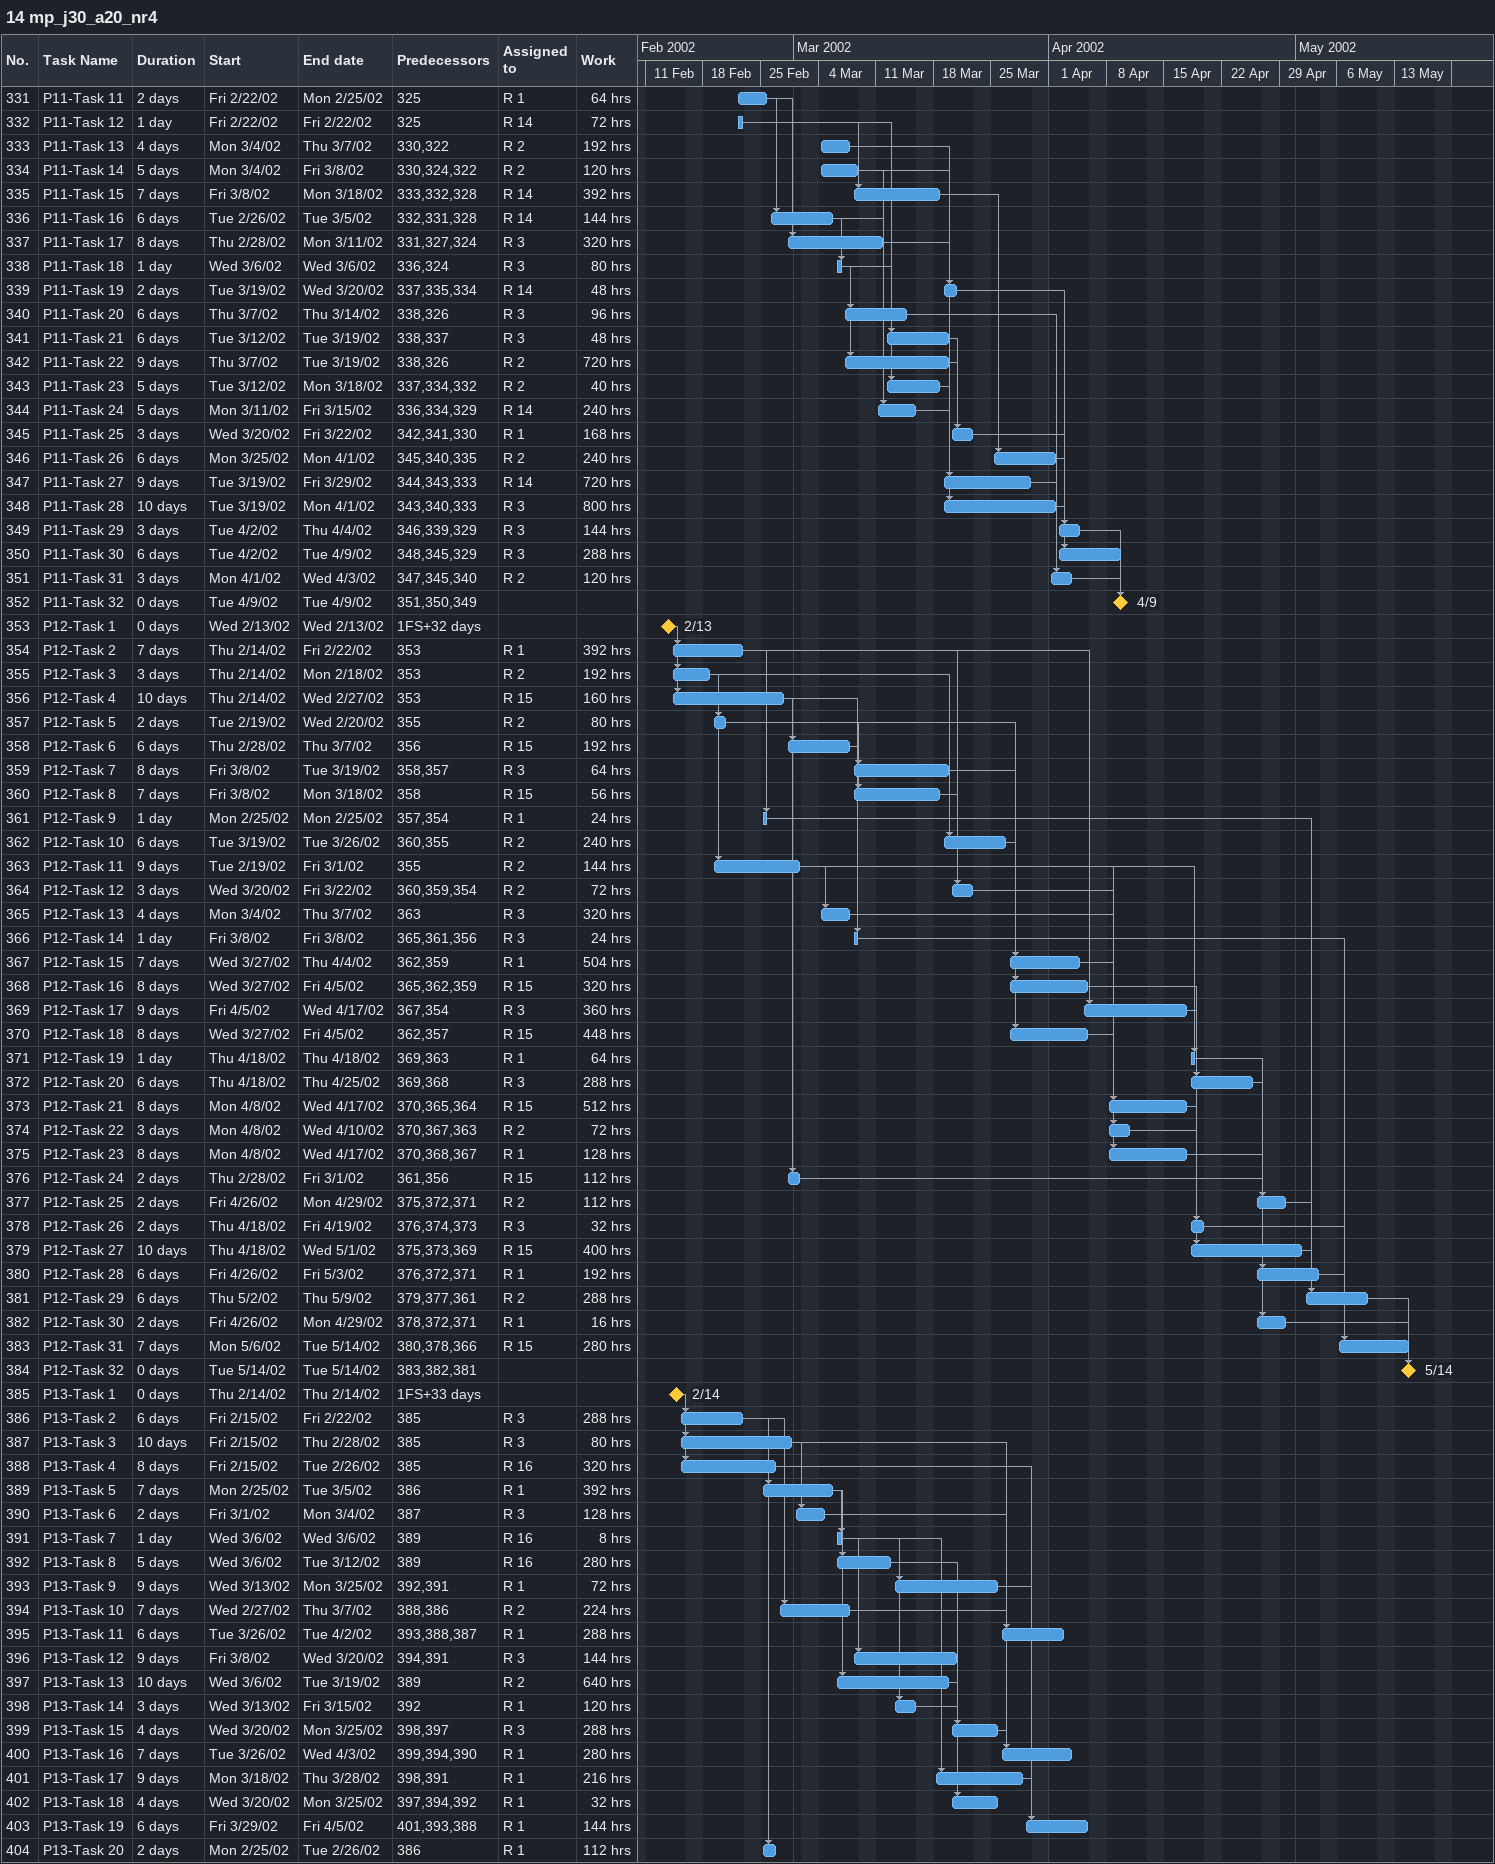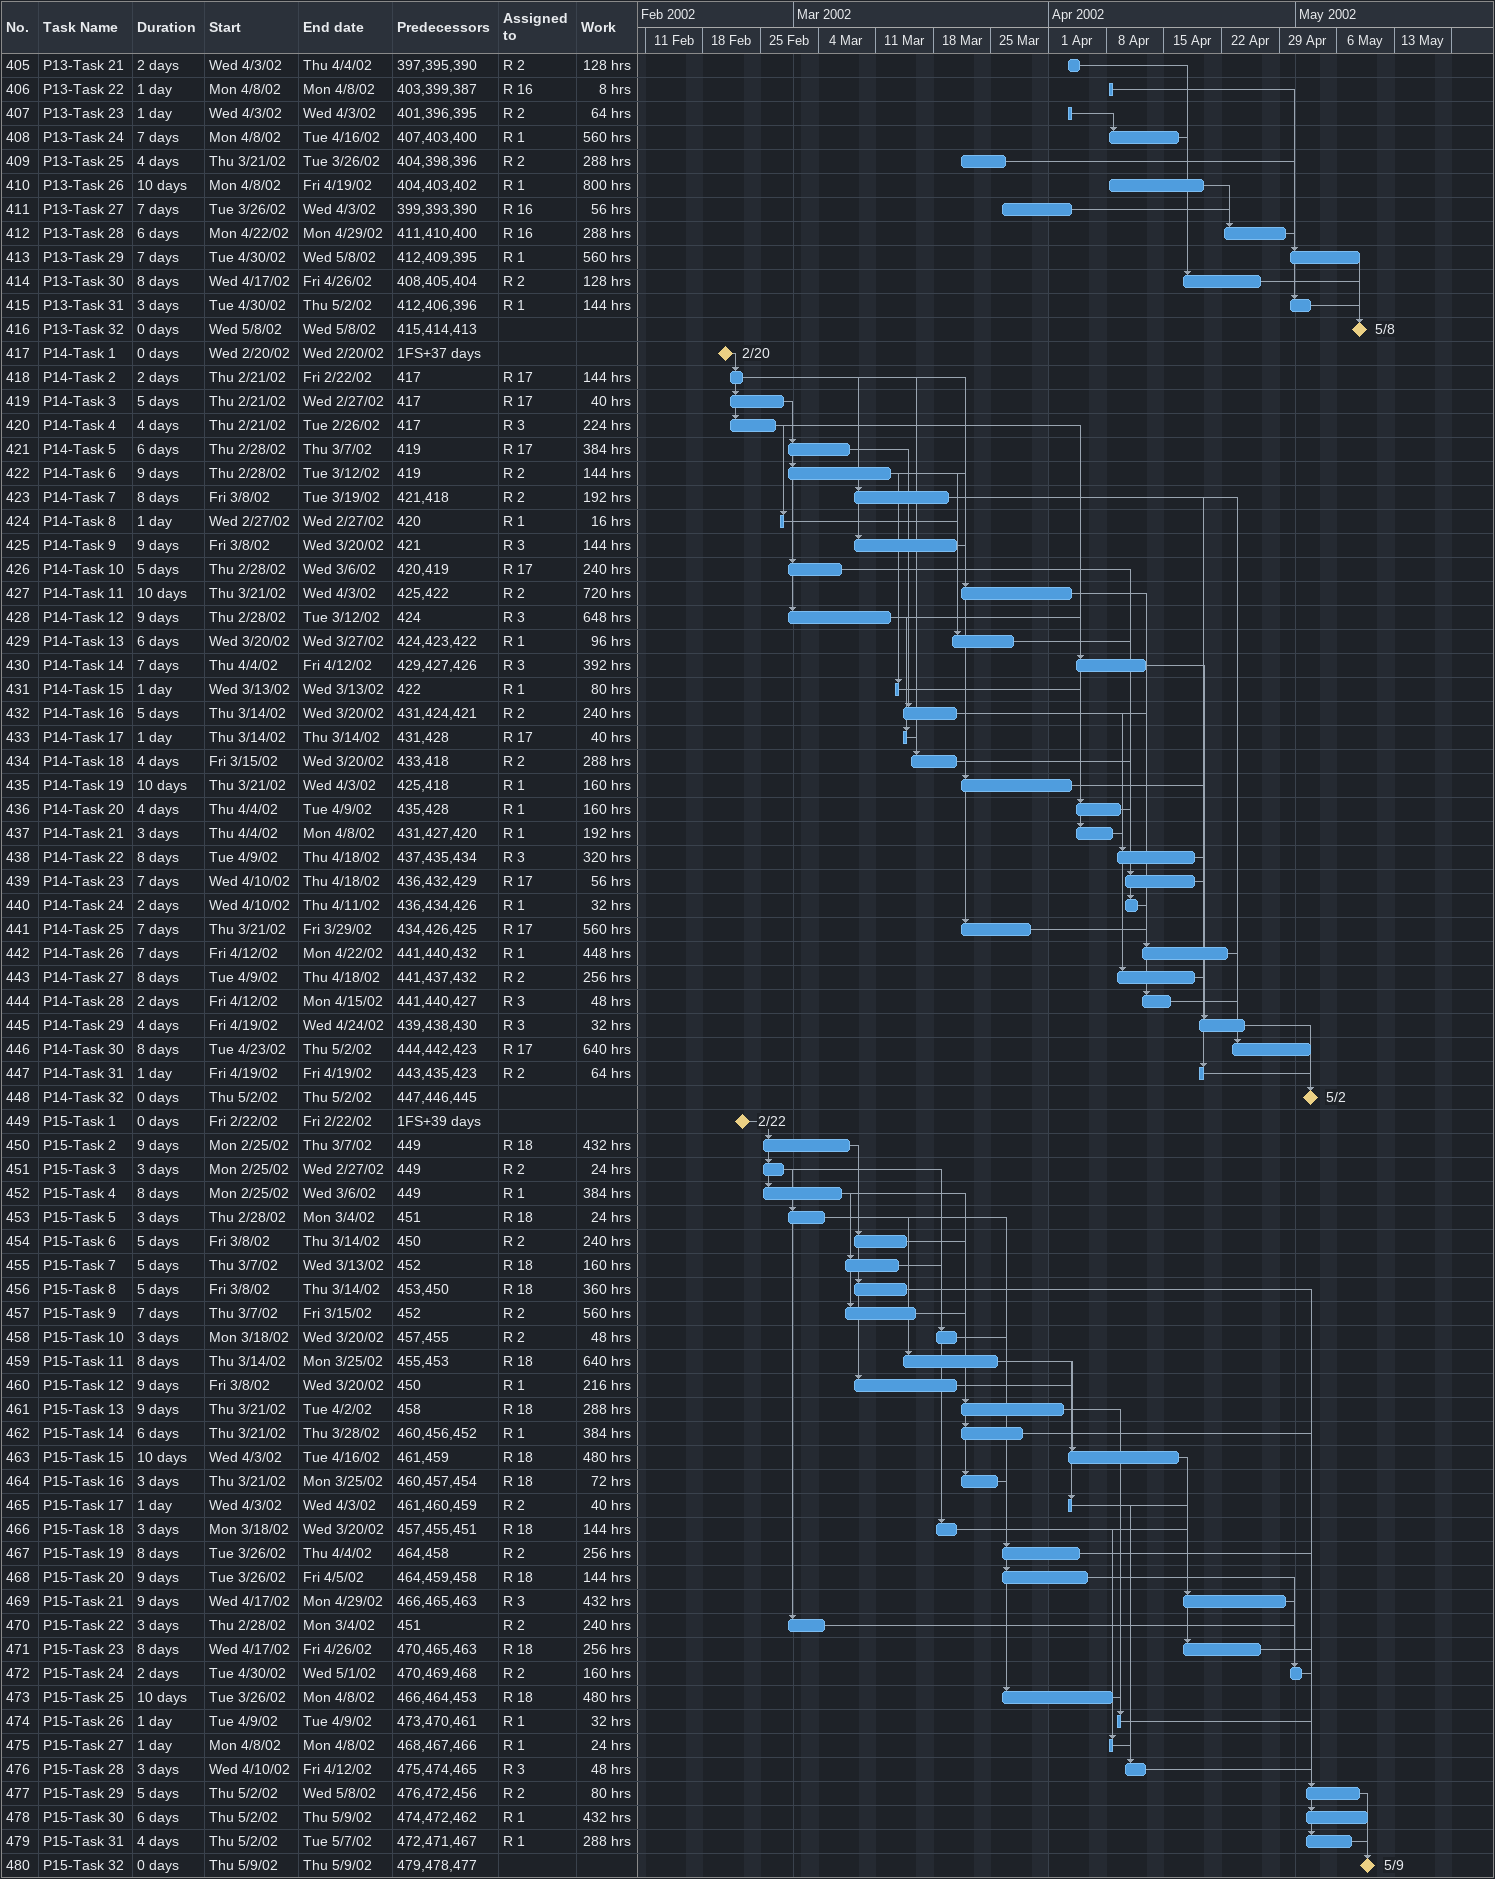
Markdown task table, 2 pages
14 mp_j30_a20_nr4

| ID | Task | Duration | Start | Finish | Predecessors | Resources | Work (h) |
|---|---|---|---|---|---|---|---|
| 331 | P11-Task 11 | 2d | 2002-02-22 | 2002-02-25 | 325 | R 1 | 64 |
| 332 | P11-Task 12 | 1d | 2002-02-22 | 2002-02-22 | 325 | R 14 | 72 |
| 333 | P11-Task 13 | 4d | 2002-03-04 | 2002-03-07 | 330, 322 | R 2 | 192 |
| 334 | P11-Task 14 | 5d | 2002-03-04 | 2002-03-08 | 330, 324, 322 | R 2 | 120 |
| 335 | P11-Task 15 | 7d | 2002-03-08 | 2002-03-18 | 333, 332, 328 | R 14 | 392 |
| 336 | P11-Task 16 | 6d | 2002-02-26 | 2002-03-05 | 332, 331, 328 | R 14 | 144 |
| 337 | P11-Task 17 | 8d | 2002-02-28 | 2002-03-11 | 331, 327, 324 | R 3 | 320 |
| 338 | P11-Task 18 | 1d | 2002-03-06 | 2002-03-06 | 336, 324 | R 3 | 80 |
| 339 | P11-Task 19 | 2d | 2002-03-19 | 2002-03-20 | 337, 335, 334 | R 14 | 48 |
| 340 | P11-Task 20 | 6d | 2002-03-07 | 2002-03-14 | 338, 326 | R 3 | 96 |
| 341 | P11-Task 21 | 6d | 2002-03-12 | 2002-03-19 | 338, 337 | R 3 | 48 |
| 342 | P11-Task 22 | 9d | 2002-03-07 | 2002-03-19 | 338, 326 | R 2 | 720 |
| 343 | P11-Task 23 | 5d | 2002-03-12 | 2002-03-18 | 337, 334, 332 | R 2 | 40 |
| 344 | P11-Task 24 | 5d | 2002-03-11 | 2002-03-15 | 336, 334, 329 | R 14 | 240 |
| 345 | P11-Task 25 | 3d | 2002-03-20 | 2002-03-22 | 342, 341, 330 | R 1 | 168 |
| 346 | P11-Task 26 | 6d | 2002-03-25 | 2002-04-01 | 345, 340, 335 | R 2 | 240 |
| 347 | P11-Task 27 | 9d | 2002-03-19 | 2002-03-29 | 344, 343, 333 | R 14 | 720 |
| 348 | P11-Task 28 | 10d | 2002-03-19 | 2002-04-01 | 343, 340, 333 | R 3 | 800 |
| 349 | P11-Task 29 | 3d | 2002-04-02 | 2002-04-04 | 346, 339, 329 | R 3 | 144 |
| 350 | P11-Task 30 | 6d | 2002-04-02 | 2002-04-09 | 348, 345, 329 | R 3 | 288 |
| 351 | P11-Task 31 | 3d | 2002-04-01 | 2002-04-03 | 347, 345, 340 | R 2 | 120 |
| 352 | P11-Task 32 | 0d | 2002-04-09 | 2002-04-09 | 351, 350, 349 |  |  |
| 353 | P12-Task 1 | 0d | 2002-02-13 | 2002-02-13 | 1FS+32d |  |  |
| 354 | P12-Task 2 | 7d | 2002-02-14 | 2002-02-22 | 353 | R 1 | 392 |
| 355 | P12-Task 3 | 3d | 2002-02-14 | 2002-02-18 | 353 | R 2 | 192 |
| 356 | P12-Task 4 | 10d | 2002-02-14 | 2002-02-27 | 353 | R 15 | 160 |
| 357 | P12-Task 5 | 2d | 2002-02-19 | 2002-02-20 | 355 | R 2 | 80 |
| 358 | P12-Task 6 | 6d | 2002-02-28 | 2002-03-07 | 356 | R 15 | 192 |
| 359 | P12-Task 7 | 8d | 2002-03-08 | 2002-03-19 | 358, 357 | R 3 | 64 |
| 360 | P12-Task 8 | 7d | 2002-03-08 | 2002-03-18 | 358 | R 15 | 56 |
| 361 | P12-Task 9 | 1d | 2002-02-25 | 2002-02-25 | 357, 354 | R 1 | 24 |
| 362 | P12-Task 10 | 6d | 2002-03-19 | 2002-03-26 | 360, 355 | R 2 | 240 |
| 363 | P12-Task 11 | 9d | 2002-02-19 | 2002-03-01 | 355 | R 2 | 144 |
| 364 | P12-Task 12 | 3d | 2002-03-20 | 2002-03-22 | 360, 359, 354 | R 2 | 72 |
| 365 | P12-Task 13 | 4d | 2002-03-04 | 2002-03-07 | 363 | R 3 | 320 |
| 366 | P12-Task 14 | 1d | 2002-03-08 | 2002-03-08 | 365, 361, 356 | R 3 | 24 |
| 367 | P12-Task 15 | 7d | 2002-03-27 | 2002-04-04 | 362, 359 | R 1 | 504 |
| 368 | P12-Task 16 | 8d | 2002-03-27 | 2002-04-05 | 365, 362, 359 | R 15 | 320 |
| 369 | P12-Task 17 | 9d | 2002-04-05 | 2002-04-17 | 367, 354 | R 3 | 360 |
| 370 | P12-Task 18 | 8d | 2002-03-27 | 2002-04-05 | 362, 357 | R 15 | 448 |
| 371 | P12-Task 19 | 1d | 2002-04-18 | 2002-04-18 | 369, 363 | R 1 | 64 |
| 372 | P12-Task 20 | 6d | 2002-04-18 | 2002-04-25 | 369, 368 | R 3 | 288 |
| 373 | P12-Task 21 | 8d | 2002-04-08 | 2002-04-17 | 370, 365, 364 | R 15 | 512 |
| 374 | P12-Task 22 | 3d | 2002-04-08 | 2002-04-10 | 370, 367, 363 | R 2 | 72 |
| 375 | P12-Task 23 | 8d | 2002-04-08 | 2002-04-17 | 370, 368, 367 | R 1 | 128 |
| 376 | P12-Task 24 | 2d | 2002-02-28 | 2002-03-01 | 361, 356 | R 15 | 112 |
| 377 | P12-Task 25 | 2d | 2002-04-26 | 2002-04-29 | 375, 372, 371 | R 2 | 112 |
| 378 | P12-Task 26 | 2d | 2002-04-18 | 2002-04-19 | 376, 374, 373 | R 3 | 32 |
| 379 | P12-Task 27 | 10d | 2002-04-18 | 2002-05-01 | 375, 373, 369 | R 15 | 400 |
| 380 | P12-Task 28 | 6d | 2002-04-26 | 2002-05-03 | 376, 372, 371 | R 1 | 192 |
| 381 | P12-Task 29 | 6d | 2002-05-02 | 2002-05-09 | 379, 377, 361 | R 2 | 288 |
| 382 | P12-Task 30 | 2d | 2002-04-26 | 2002-04-29 | 378, 372, 371 | R 1 | 16 |
| 383 | P12-Task 31 | 7d | 2002-05-06 | 2002-05-14 | 380, 378, 366 | R 15 | 280 |
| 384 | P12-Task 32 | 0d | 2002-05-14 | 2002-05-14 | 383, 382, 381 |  |  |
| 385 | P13-Task 1 | 0d | 2002-02-14 | 2002-02-14 | 1FS+33d |  |  |
| 386 | P13-Task 2 | 6d | 2002-02-15 | 2002-02-22 | 385 | R 3 | 288 |
| 387 | P13-Task 3 | 10d | 2002-02-15 | 2002-02-28 | 385 | R 3 | 80 |
| 388 | P13-Task 4 | 8d | 2002-02-15 | 2002-02-26 | 385 | R 16 | 320 |
| 389 | P13-Task 5 | 7d | 2002-02-25 | 2002-03-05 | 386 | R 1 | 392 |
| 390 | P13-Task 6 | 2d | 2002-03-01 | 2002-03-04 | 387 | R 3 | 128 |
| 391 | P13-Task 7 | 1d | 2002-03-06 | 2002-03-06 | 389 | R 16 | 8 |
| 392 | P13-Task 8 | 5d | 2002-03-06 | 2002-03-12 | 389 | R 16 | 280 |
| 393 | P13-Task 9 | 9d | 2002-03-13 | 2002-03-25 | 392, 391 | R 1 | 72 |
| 394 | P13-Task 10 | 7d | 2002-02-27 | 2002-03-07 | 388, 386 | R 2 | 224 |
| 395 | P13-Task 11 | 6d | 2002-03-26 | 2002-04-02 | 393, 388, 387 | R 1 | 288 |
| 396 | P13-Task 12 | 9d | 2002-03-08 | 2002-03-20 | 394, 391 | R 3 | 144 |
| 397 | P13-Task 13 | 10d | 2002-03-06 | 2002-03-19 | 389 | R 2 | 640 |
| 398 | P13-Task 14 | 3d | 2002-03-13 | 2002-03-15 | 392 | R 1 | 120 |
| 399 | P13-Task 15 | 4d | 2002-03-20 | 2002-03-25 | 398, 397 | R 3 | 288 |
| 400 | P13-Task 16 | 7d | 2002-03-26 | 2002-04-03 | 399, 394, 390 | R 1 | 280 |
| 401 | P13-Task 17 | 9d | 2002-03-18 | 2002-03-28 | 398, 391 | R 1 | 216 |
| 402 | P13-Task 18 | 4d | 2002-03-20 | 2002-03-25 | 397, 394, 392 | R 1 | 32 |
| 403 | P13-Task 19 | 6d | 2002-03-29 | 2002-04-05 | 401, 393, 388 | R 1 | 144 |
| 404 | P13-Task 20 | 2d | 2002-02-25 | 2002-02-26 | 386 | R 1 | 112 |
| 405 | P13-Task 21 | 2d | 2002-04-03 | 2002-04-04 | 397, 395, 390 | R 2 | 128 |
| 406 | P13-Task 22 | 1d | 2002-04-08 | 2002-04-08 | 403, 399, 387 | R 16 | 8 |
| 407 | P13-Task 23 | 1d | 2002-04-03 | 2002-04-03 | 401, 396, 395 | R 2 | 64 |
| 408 | P13-Task 24 | 7d | 2002-04-08 | 2002-04-16 | 407, 403, 400 | R 1 | 560 |
| 409 | P13-Task 25 | 4d | 2002-03-21 | 2002-03-26 | 404, 398, 396 | R 2 | 288 |
| 410 | P13-Task 26 | 10d | 2002-04-08 | 2002-04-19 | 404, 403, 402 | R 1 | 800 |
| 411 | P13-Task 27 | 7d | 2002-03-26 | 2002-04-03 | 399, 393, 390 | R 16 | 56 |
| 412 | P13-Task 28 | 6d | 2002-04-22 | 2002-04-29 | 411, 410, 400 | R 16 | 288 |
| 413 | P13-Task 29 | 7d | 2002-04-30 | 2002-05-08 | 412, 409, 395 | R 1 | 560 |
| 414 | P13-Task 30 | 8d | 2002-04-17 | 2002-04-26 | 408, 405, 404 | R 2 | 128 |
| 415 | P13-Task 31 | 3d | 2002-04-30 | 2002-05-02 | 412, 406, 396 | R 1 | 144 |
| 416 | P13-Task 32 | 0d | 2002-05-08 | 2002-05-08 | 415, 414, 413 |  |  |
| 417 | P14-Task 1 | 0d | 2002-02-20 | 2002-02-20 | 1FS+37d |  |  |
| 418 | P14-Task 2 | 2d | 2002-02-21 | 2002-02-22 | 417 | R 17 | 144 |
| 419 | P14-Task 3 | 5d | 2002-02-21 | 2002-02-27 | 417 | R 17 | 40 |
| 420 | P14-Task 4 | 4d | 2002-02-21 | 2002-02-26 | 417 | R 3 | 224 |
| 421 | P14-Task 5 | 6d | 2002-02-28 | 2002-03-07 | 419 | R 17 | 384 |
| 422 | P14-Task 6 | 9d | 2002-02-28 | 2002-03-12 | 419 | R 2 | 144 |
| 423 | P14-Task 7 | 8d | 2002-03-08 | 2002-03-19 | 421, 418 | R 2 | 192 |
| 424 | P14-Task 8 | 1d | 2002-02-27 | 2002-02-27 | 420 | R 1 | 16 |
| 425 | P14-Task 9 | 9d | 2002-03-08 | 2002-03-20 | 421 | R 3 | 144 |
| 426 | P14-Task 10 | 5d | 2002-02-28 | 2002-03-06 | 420, 419 | R 17 | 240 |
| 427 | P14-Task 11 | 10d | 2002-03-21 | 2002-04-03 | 425, 422 | R 2 | 720 |
| 428 | P14-Task 12 | 9d | 2002-02-28 | 2002-03-12 | 424 | R 3 | 648 |
| 429 | P14-Task 13 | 6d | 2002-03-20 | 2002-03-27 | 424, 423, 422 | R 1 | 96 |
| 430 | P14-Task 14 | 7d | 2002-04-04 | 2002-04-12 | 429, 427, 426 | R 3 | 392 |
| 431 | P14-Task 15 | 1d | 2002-03-13 | 2002-03-13 | 422 | R 1 | 80 |
| 432 | P14-Task 16 | 5d | 2002-03-14 | 2002-03-20 | 431, 424, 421 | R 2 | 240 |
| 433 | P14-Task 17 | 1d | 2002-03-14 | 2002-03-14 | 431, 428 | R 17 | 40 |
| 434 | P14-Task 18 | 4d | 2002-03-15 | 2002-03-20 | 433, 418 | R 2 | 288 |
| 435 | P14-Task 19 | 10d | 2002-03-21 | 2002-04-03 | 425, 418 | R 1 | 160 |
| 436 | P14-Task 20 | 4d | 2002-04-04 | 2002-04-09 | 435, 428 | R 1 | 160 |
| 437 | P14-Task 21 | 3d | 2002-04-04 | 2002-04-08 | 431, 427, 420 | R 1 | 192 |
| 438 | P14-Task 22 | 8d | 2002-04-09 | 2002-04-18 | 437, 435, 434 | R 3 | 320 |
| 439 | P14-Task 23 | 7d | 2002-04-10 | 2002-04-18 | 436, 432, 429 | R 17 | 56 |
| 440 | P14-Task 24 | 2d | 2002-04-10 | 2002-04-11 | 436, 434, 426 | R 1 | 32 |
| 441 | P14-Task 25 | 7d | 2002-03-21 | 2002-03-29 | 434, 426, 425 | R 17 | 560 |
| 442 | P14-Task 26 | 7d | 2002-04-12 | 2002-04-22 | 441, 440, 432 | R 1 | 448 |
| 443 | P14-Task 27 | 8d | 2002-04-09 | 2002-04-18 | 441, 437, 432 | R 2 | 256 |
| 444 | P14-Task 28 | 2d | 2002-04-12 | 2002-04-15 | 441, 440, 427 | R 3 | 48 |
| 445 | P14-Task 29 | 4d | 2002-04-19 | 2002-04-24 | 439, 438, 430 | R 3 | 32 |
| 446 | P14-Task 30 | 8d | 2002-04-23 | 2002-05-02 | 444, 442, 423 | R 17 | 640 |
| 447 | P14-Task 31 | 1d | 2002-04-19 | 2002-04-19 | 443, 435, 423 | R 2 | 64 |
| 448 | P14-Task 32 | 0d | 2002-05-02 | 2002-05-02 | 447, 446, 445 |  |  |
| 449 | P15-Task 1 | 0d | 2002-02-22 | 2002-02-22 | 1FS+39d |  |  |
| 450 | P15-Task 2 | 9d | 2002-02-25 | 2002-03-07 | 449 | R 18 | 432 |
| 451 | P15-Task 3 | 3d | 2002-02-25 | 2002-02-27 | 449 | R 2 | 24 |
| 452 | P15-Task 4 | 8d | 2002-02-25 | 2002-03-06 | 449 | R 1 | 384 |
| 453 | P15-Task 5 | 3d | 2002-02-28 | 2002-03-04 | 451 | R 18 | 24 |
| 454 | P15-Task 6 | 5d | 2002-03-08 | 2002-03-14 | 450 | R 2 | 240 |
| 455 | P15-Task 7 | 5d | 2002-03-07 | 2002-03-13 | 452 | R 18 | 160 |
| 456 | P15-Task 8 | 5d | 2002-03-08 | 2002-03-14 | 453, 450 | R 18 | 360 |
| 457 | P15-Task 9 | 7d | 2002-03-07 | 2002-03-15 | 452 | R 2 | 560 |
| 458 | P15-Task 10 | 3d | 2002-03-18 | 2002-03-20 | 457, 455 | R 2 | 48 |
| 459 | P15-Task 11 | 8d | 2002-03-14 | 2002-03-25 | 455, 453 | R 18 | 640 |
| 460 | P15-Task 12 | 9d | 2002-03-08 | 2002-03-20 | 450 | R 1 | 216 |
| 461 | P15-Task 13 | 9d | 2002-03-21 | 2002-04-02 | 458 | R 18 | 288 |
| 462 | P15-Task 14 | 6d | 2002-03-21 | 2002-03-28 | 460, 456, 452 | R 1 | 384 |
| 463 | P15-Task 15 | 10d | 2002-04-03 | 2002-04-16 | 461, 459 | R 18 | 480 |
| 464 | P15-Task 16 | 3d | 2002-03-21 | 2002-03-25 | 460, 457, 454 | R 18 | 72 |
| 465 | P15-Task 17 | 1d | 2002-04-03 | 2002-04-03 | 461, 460, 459 | R 2 | 40 |
| 466 | P15-Task 18 | 3d | 2002-03-18 | 2002-03-20 | 457, 455, 451 | R 18 | 144 |
| 467 | P15-Task 19 | 8d | 2002-03-26 | 2002-04-04 | 464, 458 | R 2 | 256 |
| 468 | P15-Task 20 | 9d | 2002-03-26 | 2002-04-05 | 464, 459, 458 | R 18 | 144 |
| 469 | P15-Task 21 | 9d | 2002-04-17 | 2002-04-29 | 466, 465, 463 | R 3 | 432 |
| 470 | P15-Task 22 | 3d | 2002-02-28 | 2002-03-04 | 451 | R 2 | 240 |
| 471 | P15-Task 23 | 8d | 2002-04-17 | 2002-04-26 | 470, 465, 463 | R 18 | 256 |
| 472 | P15-Task 24 | 2d | 2002-04-30 | 2002-05-01 | 470, 469, 468 | R 2 | 160 |
| 473 | P15-Task 25 | 10d | 2002-03-26 | 2002-04-08 | 466, 464, 453 | R 18 | 480 |
| 474 | P15-Task 26 | 1d | 2002-04-09 | 2002-04-09 | 473, 470, 461 | R 1 | 32 |
| 475 | P15-Task 27 | 1d | 2002-04-08 | 2002-04-08 | 468, 467, 466 | R 1 | 24 |
| 476 | P15-Task 28 | 3d | 2002-04-10 | 2002-04-12 | 475, 474, 465 | R 3 | 48 |
| 477 | P15-Task 29 | 5d | 2002-05-02 | 2002-05-08 | 476, 472, 456 | R 2 | 80 |
| 478 | P15-Task 30 | 6d | 2002-05-02 | 2002-05-09 | 474, 472, 462 | R 1 | 432 |
| 479 | P15-Task 31 | 4d | 2002-05-02 | 2002-05-07 | 472, 471, 467 | R 1 | 288 |
| 480 | P15-Task 32 | 0d | 2002-05-09 | 2002-05-09 | 479, 478, 477 |  |  |
